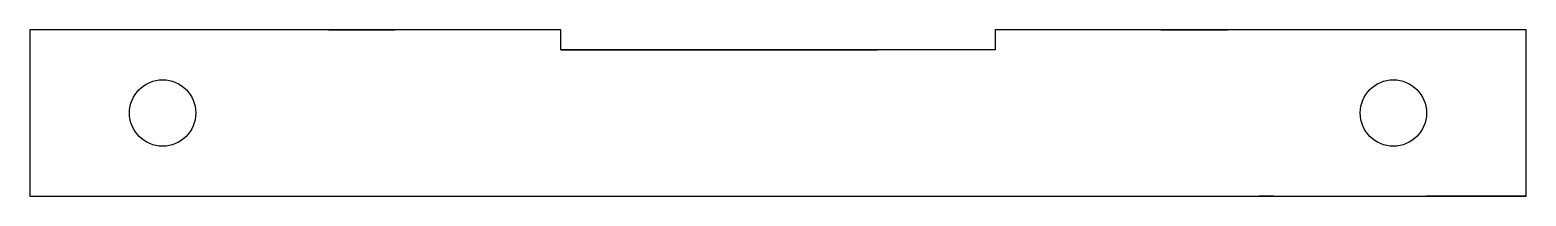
# Model space of a CAD drawing. Header units: inches. Extents: x 10.1 to 55.2, y 17.5 to 22.5.
import ezdxf

# ---------------------------------------------------------------- set-up
doc = ezdxf.new("R2010")
doc.units = ezdxf.units.IN
doc.header["$MEASUREMENT"] = 0

msp = doc.modelspace()

# ---------------------------------------------------------------- linework, layer by layer
for p, q in [((10.085, 22.546), (10.085, 17.546)), ((26.085, 22.546), (10.085, 22.546)), ((26.085, 21.946), (26.085, 22.546)), ((55.185, 22.546), (39.185, 22.546)), ((39.185, 22.546), (39.185, 21.946)), ((55.185, 17.546), (55.185, 22.546)), ((39.185, 21.946), (26.085, 21.946)), ((10.085, 17.546), (55.185, 17.546)), ((45.185, 17.546), (47.585, 17.546)), ((47.585, 17.546), (47.142, 17.546))]:
    msp.add_line(p, q)
at = {"extrusion": (2.22045e-16, 1, 0)}
for p, q in [((55.185, 22.546, 20), (51.185, 22.546, 20)), ((55.185, 17.546), (52.185, 17.546))]:
    msp.add_line(p, q, dxfattribs=at)
at = {"extrusion": (0, 1, 0)}
msp.add_line((26.085, 21.946, 20), (32.635, 21.946, 20), dxfattribs=at)
at = {"extrusion": (-2.22045e-16, 1, 0)}
msp.add_circle((-20.085, 10, 22.546), 1, dxfattribs=at)
at = {"extrusion": (2.22045e-16, 1, 0)}
msp.add_circle((-45.185, 10, 22.546), 1, dxfattribs=at)
at = {"extrusion": (0, 1, 0)}
for centre, radius in [((-32.635, 10, 21.946), 3), ((-32.635, 15, 21.946), 0.8), ((-32.635, 5, 21.946), 0.8)]:
    msp.add_circle(centre, radius, dxfattribs=at)
for centre in [(14.085, 20.046, 20), (51.185, 20.046, 20)]:
    msp.add_circle(centre, 1)

doc.saveas('drawing.dxf')
